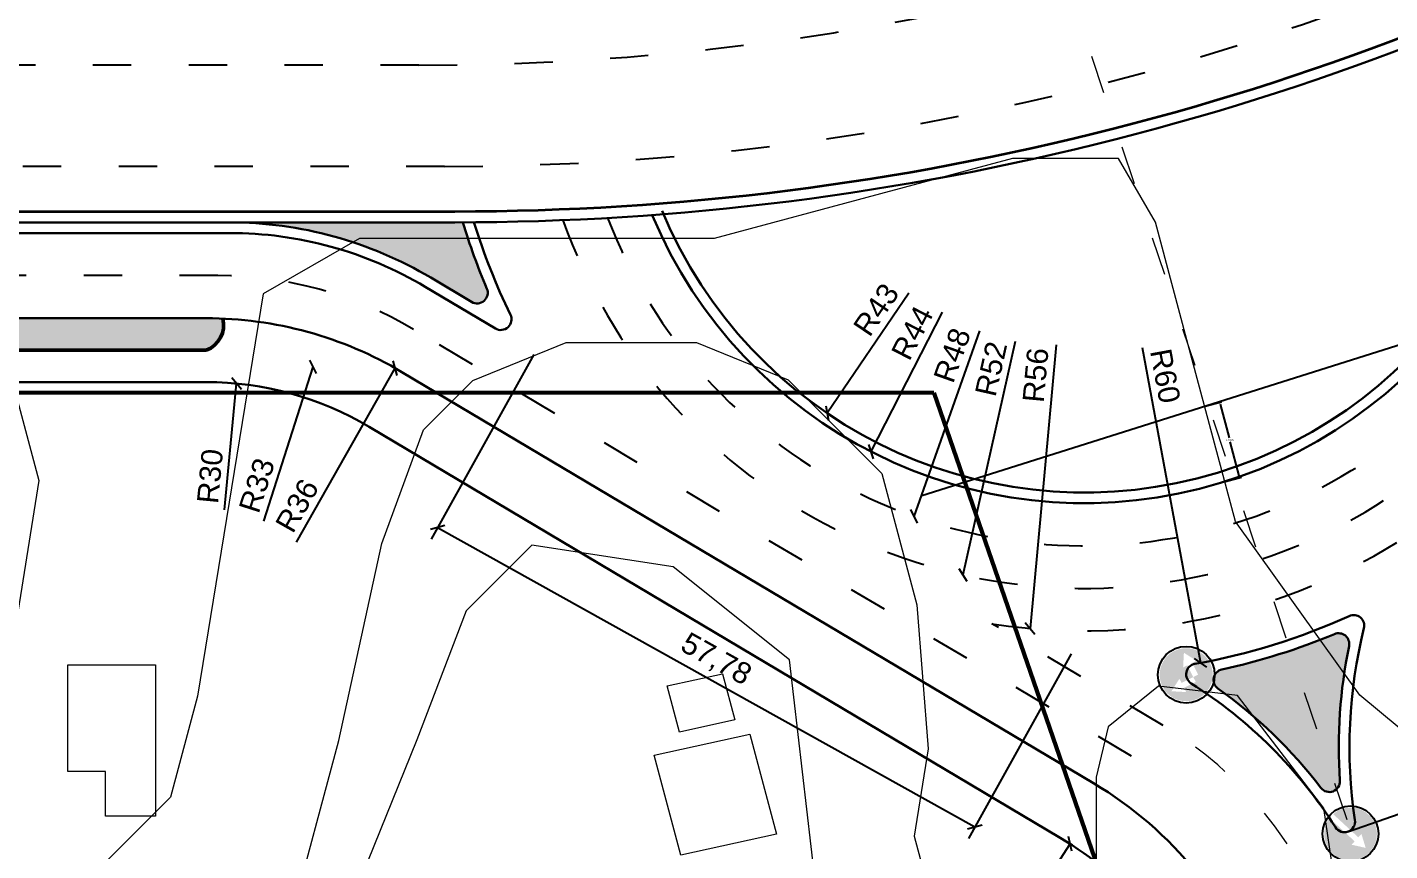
# Model space of a CAD drawing. Header units: millimetres. Extents: x -2825 to 30098, y -1816 to 5947.
# Drawn here: x -597.3 to -469.3, y 5611 to 5688.3 of the extents above; entities that cross this region are included whole.
import ezdxf

# ---------------------------------------------------------------- set-up
doc = ezdxf.new("R2010")
doc.units = ezdxf.units.MM
doc.linetypes.add('ACAD_ISO03W100', pattern=[30, 12, -18])
for name, color, linetype in [('1 Вісь', 90, 'Continuous'), ('Дорожні знаки', 7, 'Continuous'), ('Розмітка', 7, 'ACAD_ISO03W100')]:
    doc.layers.add(name, color=color, linetype=linetype)
for name, color, linetype, lineweight in [('Дор. Розм.', 7, 'Continuous', 50), ('Забудова', 40, 'Continuous', 40), ('Осі', 30, 'Continuous', 15), ('Текст', 7, 'Continuous', 20), ('Червоні лінії', 10, 'Continuous', 53)]:
    doc.layers.add(name, color=color, linetype=linetype, lineweight=lineweight)
doc.layers.add('Озелення', color=7, linetype='Continuous', true_color=0x9fff80)
doc.styles.get("Standard").update_dxf_attribs({"font": 'arial.ttf'})
doc.dimstyles.new('ISO-25', dxfattribs={"dimtxt": 2, "dimasz": 1, "dimexe": 1.25, "dimexo": 0.625, "dimtad": 3, "dimtxsty": 'Standard', "dimblk": 'OBLIQUE', "dimcen": 2.5, "dimadec": 0, "dimazin": 0, "dimtfac": 1, "dimtmove": 1, "dimatfit": 3, "dimfxl": 1, "dimarcsym": 0})
doc.dimstyles.get("Standard").update_dxf_attribs({"dimtxt": 0.18, "dimasz": 0.18, "dimexe": 0.18, "dimexo": 0.0625, "dimgap": 0.09, "dimtad": 0, "dimtih": 1, "dimtoh": 1, "dimdec": 4, "dimzin": 0, "dimdsep": 46, "dimtxsty": 'Standard', "dimcen": 0.09, "dimadec": 0, "dimazin": 0, "dimtfac": 1, "dimtdec": 4, "dimtofl": 0, "dimtmove": 0, "dimatfit": 3, "dimfxl": 1, "dimtolj": 1, "dimtzin": 0, "dimarcsym": 0})

# ---------------------------------------------------------------- blocks, each defined once
blk = doc.blocks.new('_Oblique')
at = {"color": 0, "linetype": 'ByBlock', "lineweight": -2}
blk.add_line((-0.5, -0.5), (0.5, 0.5), dxfattribs=at)
blk = doc.blocks.new('*D641')
at = {"layer": 'Defpoints', "color": 0, "transparency": 16777216}
for p in [(-498.02, 5687.64), (-522.19, 5652.08)]:
    blk.add_point(p, dxfattribs=at)
at = {"layer": 'Текст', "color": 0, "lineweight": -2, "transparency": 16777216}
blk.add_line((-514.52, 5663.36), (-522.19, 5652.08), dxfattribs=at)
at = {"layer": 'Текст', "color": 0, "lineweight": -2, "transparency": 16777216, "rotation": 235.7912411244215}
blk.add_blockref('_Oblique', (-522.19, 5652.08), dxfattribs=at)
at = {"layer": 'Текст', "color": 0, "transparency": 16777216, "insert": (-517.58, 5661.8), "char_height": 2, "attachment_point": 5, "rotation": 55.7912}
blk.add_mtext('R43', dxfattribs=at)
blk = doc.blocks.new('*D642')
at = {"layer": 'Defpoints', "color": 0, "transparency": 16777216}
for p in [(-498.02, 5687.64), (-518.08, 5648.48)]:
    blk.add_point(p, dxfattribs=at)
at = {"layer": 'Текст', "color": 0, "lineweight": -2, "transparency": 16777216}
blk.add_line((-511.38, 5661.56), (-518.08, 5648.48), dxfattribs=at)
at = {"layer": 'Текст', "color": 0, "lineweight": -2, "transparency": 16777216, "rotation": 242.8693206919147}
blk.add_blockref('_Oblique', (-518.08, 5648.48), dxfattribs=at)
at = {"layer": 'Текст', "color": 0, "transparency": 16777216, "insert": (-514.2, 5659.62), "char_height": 2, "attachment_point": 5, "rotation": 62.8693}
blk.add_mtext('R44', dxfattribs=at)
blk = doc.blocks.new('*D596')
at = {"layer": 'Defpoints', "color": 0, "transparency": 16777216}
for p in [(-498.02, 5687.64), (-514.05, 5642.39)]:
    blk.add_point(p, dxfattribs=at)
at = {"layer": 'Текст', "color": 0, "lineweight": -2, "transparency": 16777216}
blk.add_line((-507.88, 5659.81), (-514.05, 5642.39), dxfattribs=at)
at = {"layer": 'Текст', "color": 0, "lineweight": -2, "transparency": 16777216, "rotation": 250.4857554361278}
blk.add_blockref('_Oblique', (-514.05, 5642.39), dxfattribs=at)
at = {"layer": 'Текст', "color": 0, "transparency": 16777216, "insert": (-510.44, 5657.52), "char_height": 2, "attachment_point": 5, "rotation": 70.4858}
blk.add_mtext('R48', dxfattribs=at)
blk = doc.blocks.new('*D597')
at = {"layer": 'Defpoints', "color": 0, "transparency": 16777216}
for p in [(-498.02, 5687.64), (-509.45, 5636.91)]:
    blk.add_point(p, dxfattribs=at)
at = {"layer": 'Текст', "color": 0, "lineweight": -2, "transparency": 16777216}
blk.add_line((-504.52, 5658.81), (-509.45, 5636.91), dxfattribs=at)
at = {"layer": 'Текст', "color": 0, "lineweight": -2, "transparency": 16777216, "rotation": 257.2936249277555}
blk.add_blockref('_Oblique', (-509.45, 5636.91), dxfattribs=at)
at = {"layer": 'Текст', "color": 0, "transparency": 16777216, "insert": (-506.78, 5656.24), "char_height": 2, "attachment_point": 5, "rotation": 77.2936}
blk.add_mtext('R52', dxfattribs=at)
blk = doc.blocks.new('*D598')
at = {"layer": 'Defpoints', "color": 0, "transparency": 16777216}
for p in [(-498.02, 5687.64), (-503.13, 5631.87)]:
    blk.add_point(p, dxfattribs=at)
at = {"layer": 'Текст', "color": 0, "lineweight": -2, "transparency": 16777216}
blk.add_line((-500.69, 5658.5), (-503.13, 5631.87), dxfattribs=at)
at = {"layer": 'Текст', "color": 0, "lineweight": -2, "transparency": 16777216, "rotation": 264.7654640964678}
blk.add_blockref('_Oblique', (-503.13, 5631.87), dxfattribs=at)
at = {"layer": 'Текст', "color": 0, "transparency": 16777216, "insert": (-502.6, 5655.65), "char_height": 2, "attachment_point": 5, "rotation": 84.7655}
blk.add_mtext('R56', dxfattribs=at)
blk = doc.blocks.new('*D599')
at = {"layer": 'Defpoints', "color": 0, "transparency": 16777216}
for p in [(-498.02, 5687.64), (-487.13, 5628.63)]:
    blk.add_point(p, dxfattribs=at)
at = {"layer": 'Текст', "color": 0, "lineweight": -2, "transparency": 16777216}
blk.add_line((-492.59, 5658.24), (-487.13, 5628.63), dxfattribs=at)
at = {"layer": 'Текст', "color": 0, "lineweight": -2, "transparency": 16777216, "rotation": 280.4515676355589}
blk.add_blockref('_Oblique', (-487.13, 5628.63), dxfattribs=at)
at = {"layer": 'Текст', "color": 0, "transparency": 16777216, "insert": (-490.43, 5655.58), "char_height": 2, "attachment_point": 5, "rotation": 280.4516}
blk.add_mtext('R60', dxfattribs=at)
blk = doc.blocks.new('*D604')
at = {"layer": 'Defpoints', "color": 0, "transparency": 16777216}
for p in [(-499.36, 5611.64), (-515.63, 5586.43)]:
    blk.add_point(p, dxfattribs=at)
at = {"layer": 'Текст', "color": 0, "lineweight": -2, "transparency": 16777216}
blk.add_line((-507.19, 5599.51), (-499.36, 5611.64), dxfattribs=at)
at = {"layer": 'Текст', "color": 0, "lineweight": -2, "transparency": 16777216, "rotation": 57.16246546202942}
blk.add_blockref('_Oblique', (-499.36, 5611.64), dxfattribs=at)
at = {"layer": 'Текст', "color": 0, "transparency": 16777216, "insert": (-506.94, 5602.93), "char_height": 2, "attachment_point": 5, "rotation": 57.1625}
blk.add_mtext('R30', dxfattribs=at)
blk = doc.blocks.new('*D605')
at = {"layer": 'Defpoints', "color": 0, "transparency": 16777216}
for p in [(-577.66, 5654.86), (-580.53, 5625)]:
    blk.add_point(p, dxfattribs=at)
at = {"layer": 'Текст', "color": 0, "lineweight": -2, "transparency": 16777216}
blk.add_line((-578.8, 5643), (-577.66, 5654.86), dxfattribs=at)
at = {"layer": 'Текст', "color": 0, "lineweight": -2, "transparency": 16777216, "rotation": 84.51911074120841}
blk.add_blockref('_Oblique', (-577.66, 5654.86), dxfattribs=at)
at = {"layer": 'Текст', "color": 0, "transparency": 16777216, "insert": (-580.15, 5646.16), "char_height": 2, "attachment_point": 5, "rotation": 84.5191}
blk.add_mtext('R30', dxfattribs=at)
blk = doc.blocks.new('*D567')
at = {"layer": 'Defpoints', "color": 0, "transparency": 16777216}
for p in [(-570.47, 5656.43), (-580.53, 5625)]:
    blk.add_point(p, dxfattribs=at)
at = {"layer": 'Текст', "color": 0, "lineweight": -2, "transparency": 16777216}
blk.add_line((-575.11, 5641.93), (-570.47, 5656.43), dxfattribs=at)
at = {"layer": 'Текст', "color": 0, "lineweight": -2, "transparency": 16777216, "rotation": 72.25063381265011}
blk.add_blockref('_Oblique', (-570.47, 5656.43), dxfattribs=at)
at = {"layer": 'Текст', "color": 0, "transparency": 16777216, "insert": (-575.76, 5645.3), "char_height": 2, "attachment_point": 5, "rotation": 72.2506}
blk.add_mtext('R33', dxfattribs=at)
blk = doc.blocks.new('*D606')
at = {"layer": 'Defpoints', "color": 0, "transparency": 16777216}
for p in [(-562.77, 5656.31), (-580.53, 5625)]:
    blk.add_point(p, dxfattribs=at)
at = {"layer": 'Текст', "color": 0, "lineweight": -2, "transparency": 16777216}
blk.add_line((-572.04, 5639.97), (-562.77, 5656.31), dxfattribs=at)
at = {"layer": 'Текст', "color": 0, "lineweight": -2, "transparency": 16777216, "rotation": 60.43387870660411}
blk.add_blockref('_Oblique', (-562.77, 5656.31), dxfattribs=at)
at = {"layer": 'Текст', "color": 0, "transparency": 16777216, "insert": (-571.98, 5643.4), "char_height": 2, "attachment_point": 5, "rotation": 60.4339}
blk.add_mtext('R36', dxfattribs=at)
blk = doc.blocks.new('*D575')
at = {"layer": 'Defpoints', "color": 0, "transparency": 16777216}
for p in [(-549.44, 5658.13), (-498.96, 5630.02), (-508.31, 5613.24)]:
    blk.add_point(p, dxfattribs=at)
at = {"layer": 'Текст', "color": 0, "lineweight": -2, "transparency": 16777216}
for p, q in [((-549.74, 5657.59), (-559.39, 5640.26)), ((-558.78, 5641.35), (-508.31, 5613.24)), ((-499.26, 5629.47), (-508.92, 5612.14))]:
    blk.add_line(p, q, dxfattribs=at)
for p, rotation in [((-558.78, 5641.35), 150.8824650050382), ((-508.31, 5613.24), 330.8824650050382)]:
    blk.add_blockref('_Oblique', p, dxfattribs=dict(at, rotation=rotation))
at = {"layer": 'Текст', "color": 0, "transparency": 16777216, "insert": (-532.66, 5628.89), "char_height": 2, "attachment_point": 5, "rotation": 330.8825}
blk.add_mtext('57,78', dxfattribs=at)
blk = doc.blocks.new('4-2-1')
blk.add_hatch(color=5).paths.add_polyline_path([(1.41, 2.56), (4.46, -0.48), (4.87, -0.07), (5.33, -1.84), (3.57, -1.37), (3.98, -0.96), (0.93, 2.08, 19.482096)])
at = {"color": 5}
blk.add_circle((3.5, 0), 3.5, dxfattribs=at)
blk = doc.blocks.new('4-2-3')
h = blk.add_hatch(color=5)
h.paths.add_polyline_path([(3.55, 3.27), (3.45, 3.27, 0.409993), (0.23, 0, 1), (6.77, 0, 0.409993)])
h.paths.add_polyline_path([(1.47, 0.66), (1.88, 0.25), (3.02, 1.39), (3.5, 0.91), (3.98, 1.39), (5.12, 0.25), (5.53, 0.66), (6, -1.11), (4.23, -0.64), (4.64, -0.23), (3.5, 0.91), (2.36, -0.23), (2.77, -0.64), (1.01, -1.11)], flags=16)
at = {"color": 5}
blk.add_circle((3.5, 0), 3.5, dxfattribs=at)
blk = doc.blocks.new('*D593')
at = {"layer": '1 Вісь', "color": 0, "lineweight": -2, "transparency": 16777216}
for p, q in [((-486.67, 5652.75), (-485.15, 5653.16)), ((-485.28, 5652.94), (-484.43, 5649.76)), ((-483.48, 5646.21), (-484.33, 5649.39)), ((-484.77, 5645.67), (-483.26, 5646.08))]:
    blk.add_line(p, q, dxfattribs=at)
at = {"layer": '1 Вісь', "color": 0, "transparency": 16777216}
for points in [[(-485.25, 5652.95), (-485.31, 5652.93), (-485.33, 5653.11)], [(-483.45, 5646.22), (-483.51, 5646.2), (-483.43, 5646.03)]]:
    blk.add_solid(points, dxfattribs=at)
at = {"layer": 'Defpoints', "color": 0, "transparency": 16777216}
for p in [(-486.73, 5652.74, 246), (-485.33, 5653.11), (-484.83, 5645.66, 246)]:
    blk.add_point(p, dxfattribs=at)
at = {"layer": '1 Вісь', "color": 0, "transparency": 16777216, "insert": (-484.38, 5649.57), "char_height": 0.18, "attachment_point": 5}
blk.add_mtext('\\A1;7.3305', dxfattribs=at)
blk = doc.blocks.new('*D636')
at = {"layer": '1 Вісь', "color": 0, "lineweight": -2, "transparency": 16777216}
for p, q in [((-452.98, 5742.73), (-452.98, 5726.67)), ((-705.46, 5680.06), (-705.46, 5727.03)), ((-705.28, 5726.85), (-579.83, 5726.85)), ((-453.16, 5726.85), (-578.62, 5726.85))]:
    blk.add_line(p, q, dxfattribs=at)
at = {"layer": '1 Вісь', "color": 0, "transparency": 16777216}
for points in [[(-705.28, 5726.88), (-705.28, 5726.82), (-705.46, 5726.85)], [(-453.16, 5726.88), (-453.16, 5726.82), (-452.98, 5726.85)]]:
    blk.add_solid(points, dxfattribs=at)
at = {"layer": 'Defpoints', "color": 0, "transparency": 16777216}
for p in [(-452.98, 5742.79), (-705.46, 5726.85), (-705.46, 5680)]:
    blk.add_point(p, dxfattribs=at)
at = {"layer": '1 Вісь', "color": 0, "transparency": 16777216, "insert": (-579.22, 5726.85), "char_height": 0.18, "attachment_point": 5}
blk.add_mtext('\\A1;252.4766', dxfattribs=at)
blk = doc.blocks.new('*D638')
at = {"layer": '1 Вісь', "color": 0, "lineweight": -2, "transparency": 16777216}
for p, q in [((-473.21, 5612.81), (-339.95, 5658.99)), ((-340.06, 5658.76), (-306.19, 5561.02)), ((-272.2, 5462.92), (-306.07, 5560.66)), ((-405.23, 5416.63), (-271.97, 5462.81))]:
    blk.add_line(p, q, dxfattribs=at)
at = {"layer": '1 Вісь', "color": 0, "transparency": 16777216}
for points in [[(-340.03, 5658.77), (-340.09, 5658.75), (-340.12, 5658.93)], [(-272.17, 5462.93), (-272.23, 5462.91), (-272.14, 5462.75)]]:
    blk.add_solid(points, dxfattribs=at)
at = {"layer": 'Defpoints', "color": 0, "transparency": 16777216}
for p in [(-473.27, 5612.79), (-272.14, 5462.75), (-405.29, 5416.61)]:
    blk.add_point(p, dxfattribs=at)
at = {"layer": '1 Вісь', "color": 0, "transparency": 16777216, "insert": (-306.13, 5560.84), "char_height": 0.18, "attachment_point": 5}
blk.add_mtext('\\A1;207.6253', dxfattribs=at)
blk = doc.blocks.new('*D639')
at = {"layer": '1 Вісь', "color": 0, "lineweight": -2, "transparency": 16777216}
for p, q in [((-473.21, 5612.81), (-292.05, 5675.48)), ((-292.16, 5675.25), (-263.88, 5593.5)), ((-235.47, 5511.38), (-263.76, 5593.14)), ((-416.4, 5448.6), (-235.24, 5511.27))]:
    blk.add_line(p, q, dxfattribs=at)
at = {"layer": '1 Вісь', "color": 0, "transparency": 16777216}
for points in [[(-292.14, 5675.26), (-292.19, 5675.24), (-292.22, 5675.42)], [(-235.44, 5511.39), (-235.5, 5511.37), (-235.41, 5511.21)]]:
    blk.add_solid(points, dxfattribs=at)
at = {"layer": 'Defpoints', "color": 0, "transparency": 16777216}
for p in [(-473.27, 5612.79), (-235.41, 5511.21), (-416.46, 5448.58)]:
    blk.add_point(p, dxfattribs=at)
at = {"layer": '1 Вісь', "color": 0, "transparency": 16777216, "insert": (-263.82, 5593.32), "char_height": 0.18, "attachment_point": 5}
blk.add_mtext('\\A1;173.7590', dxfattribs=at)

msp = doc.modelspace()

# ---------------------------------------------------------------- hatches: boundary and pattern name
at = {"layer": 'Озелення'}
h = msp.add_hatch(color=256, dxfattribs=at)
h.dxf.hatch_style = 1
h.paths.add_polyline_path([(-565.41998, 5696.84525, -0.038725067), (-567.7124, 5705.99728), (-570.93985, 5705.99728, -0.221126928), (-605.34915, 5689.99728), (-563.129, 5689.99728)])
h.paths.add_polyline_path([(-569.6724, 5707.57156, -0.011229679), (-570.93985, 5705.99728), (-567.7124, 5705.99728, -0.004622995), (-567.89075, 5707.11107, 0.661146087)])
h.paths.add_polyline_path([(-556.41083, 5669.99844, -0.00076061), (-557.17448, 5669.99728), (-578.33156, 5669.99728, -0.134846235), (-559.43082, 5664.80548), (-555.58544, 5662.52052, 0.724880629), (-554.15432, 5663.77144, -0.027164462)])
h = msp.add_hatch(color=256, dxfattribs=at)
h.dxf.hatch_style = 1
h.paths.add_polyline_path([(-578.96531, 5660.9633, 0.010863151), (-580.52905, 5660.99728), (-705.46001, 5660.99728), (-705.46001, 5657.99728), (-580.52905, 5657.99728, 0.388983691)])
h = msp.add_hatch(color=256, dxfattribs=at)
h.dxf.hatch_style = 1
h.paths.add_polyline_path([(-478.66416, 5629.78794, -0.02740871), (-485.10826, 5628.01816, 0.652354828), (-485.47463, 5626.22476, -0.075710612), (-475.80884, 5616.90104, 0.449780924), (-474.31645, 5616.79164)])
h.paths.add_polyline_path([(-473.1629, 5630.21695, 0.602176754), (-474.52764, 5631.34047, -0.018113634), (-478.66416, 5629.78794), (-474.31645, 5616.79164, 0.219896599), (-474.01639, 5617.57517, -0.067396266)])

# ---------------------------------------------------------------- linework, layer by layer
at = {"layer": '1 Вісь', "color": 1}
msp.add_line((-513.2979, 5644.35361, 246), (-460.16423, 5661.12374, 246), dxfattribs=at)
at = {"layer": 'Defpoints', "linetype": 'Continuous', "lineweight": 15}
for points, elevation in [([(-382.06553, 5578.48495), (-387.17277, 5581.43361), (-403.84324, 5585.90045), (-430.88504, 5595.27911), (-440.88895, 5602.46942), (-450.74646, 5610.9768), (-463.08511, 5618.10052), (-472.15115, 5625.60345), (-483.82765, 5641.903), (-487.89324, 5657.07599), (-491.35808, 5670.00693), (-494.81625, 5675.99665), (-504.78341, 5675.99665), (-517.17496, 5672.67635), (-532.79982, 5668.48968), (-548.27461, 5668.48968), (-566.12698, 5668.48968), (-575.16011, 5663.2744), (-581.33752, 5625.49958), (-583.87492, 5616.02988), (-592.15941, 5607.74539), (-598.4011, 5601.5037)], 246), ([(-572.6563, 5604.20781), (-568.0641, 5621.34614), (-564.02008, 5639.84133), (-560.1123, 5650.52259), (-555.4881, 5655.14679), (-546.69561, 5658.72891), (-534.45124, 5658.72891), (-525.85414, 5655.21192), (-517.06164, 5646.41942), (-513.75943, 5634.09538), (-512.69796, 5620.56298), (-514.00055, 5612.35665), (-511.69421, 5603.74927)], 245), ([(-599.00944, 5656.07303), (-596.24249, 5645.74665), (-598.29414, 5632.79375)], 247)]:
    msp.add_lwpolyline(points, dxfattribs=dict(at, elevation=elevation))
at = {"layer": 'Defpoints', "linetype": 'Continuous', "lineweight": 15, "elevation": 244}
msp.add_lwpolyline([(-392.22891, 5574.73717), (-421.39155, 5584.80148), (-442.52902, 5594.46237, 0.356193892), (-455.25894, 5591.64008), (-458.32564, 5567.73853, -0.100881827), (-474.26936, 5550.29422), (-483.17753, 5550.29422), (-494.44846, 5554.18925), (-503.35819, 5561.84849), (-508.74736, 5564.95993), (-515.74639, 5569.00082), (-519.26256, 5572.51699), (-521.49027, 5592.48545), (-523.67862, 5611.39908), (-525.71067, 5628.90592), (-536.65244, 5637.65933), (-549.93887, 5639.69138), (-556.11316, 5633.51709), (-560.72433, 5621.40299), (-566.50784, 5607.17868), (-576.19912, 5595.45536), (-581.90448, 5589.75001), (-592.39574, 5588.33685), (-602.49408, 5585.63101)], format="xyb", dxfattribs=at)
at = {"layer": 'Defpoints', "linetype": 'Continuous', "lineweight": 15, "elevation": 247}
msp.add_lwpolyline([(-496.90574, 5600.79926), (-493.69312, 5588.80958), (-483.75791, 5583.07348), (-477.09801, 5585.26819), (-473.72169, 5590.44522), (-473.72169, 5602.59996), (-475.5224, 5614.97979), (-483.62556, 5625.55892), (-491.05346, 5626.45927), (-495.7803, 5622.63278), (-496.90574, 5617.90593)], close=True, dxfattribs=at)
at = {"layer": 'Дор. Розм.', "lineweight": 30}
for p, q in [((-578.33156, 5668.99728), (-705.46001, 5668.99728)), ((-553.35029, 5660.02915), (-559.94165, 5663.9458)), ((-559.43082, 5664.80548), (-555.58544, 5662.52052)), ((-580.52905, 5660.99728), (-705.46001, 5660.99728)), ((-580.52905, 5654.99728), (-705.46001, 5654.99728)), ((-562.13915, 5655.9458), (-497.16048, 5617.33487)), ((-565.20413, 5650.78771), (-500.30134, 5612.22186))]:
    msp.add_line(p, q, dxfattribs=at)
at = {"layer": 'Дор. Розм.'}
msp.add_line((-580.52905, 5657.99728), (-705.46001, 5657.99728), dxfattribs=at)
at = {"layer": 'Дор. Розм.', "lineweight": 35}
msp.add_lwpolyline([(-334.35335, 5757.90194), (-437.23537, 5701.64685, -0.125750901), (-557.17448, 5670.99728), (-705.46001, 5670.99728)], format="xyb", dxfattribs=at)
at = {"layer": 'Дор. Розм.', "lineweight": 30}
msp.add_lwpolyline([(-333.87359, 5757.02454), (-436.75562, 5700.76945, -0.125750901), (-557.17448, 5669.99728), (-705.46001, 5669.99728)], format="xyb", dxfattribs=at)
for centre, radius, start, end in [((-498.01657, 5687.63674), 44, 202.6616658, 5.7884581), ((-498.01657, 5687.63674), 43, 202.6616658, 5.7884581), ((-578.33156, 5632.99728), 37, 59.2808192, 90), ((-578.33156, 5632.99728), 36, 59.2808192, 90), ((-498.01657, 5687.63674), 61, 196.8072279, 203.0313334), ((-498.01657, 5687.63674), 60, 197.0905495, 206.0075952), ((-555.07461, 5663.38021), 1, 239.2808192, 23.0313334), ((-552.83946, 5660.88884), 1, 239.2808192, 26.0075952), ((-580.52905, 5624.99728), 36, 59.2808192, 90), ((-580.52905, 5624.99728), 30, 59.2808192, 90), ((-498.01657, 5687.63674), 60, 279.9602789, 294.4889709), ((-472.73097, 5632.12424), 1, 346.0529001, 114.4889709), ((-426.90915, 5620.7445), 46.21374, 166.0529001, 188.5407312), ((-498.01657, 5687.63674), 61, 282.2168151, 292.6477417), ((-474.14257, 5630.41758), 1, 348.4262477, 112.6477417), ((-426.90915, 5620.7445), 47.21374, 168.4262477, 183.8490108), ((-487.46568, 5627.55614), 1, 99.9602789, 237.7686258), ((-484.89665, 5627.04081), 1, 102.2168151, 234.6912705), ((-511.25261, 5589.82897), 43.59997, 32.4088892, 57.7686258), ((-511.25261, 5589.82897), 44.59997, 37.3727165, 54.6912705), ((-515.55039, 5586.38634), 36, 18.4968565, 59.2808192), ((-475.01414, 5617.50804), 1, 217.3727165, 3.8490108), ((-473.59931, 5613.73267), 1, 212.4088892, 8.5407312), ((-515.62626, 5586.43142), 30, 19.0834816, 59.2808192)]:
    msp.add_arc(centre, radius, start, end, dxfattribs=at)
at = {"layer": 'Дор. Розм.'}
msp.add_arc((-581.36501, 5660.33324), 2.48104, 289.690547, 14.7114412, dxfattribs=at)
at = {"layer": 'Забудова', "lineweight": 15}
for points in [[(-585.27116, 5614.24073), (-589.96616, 5614.24073), (-589.96616, 5618.43213), (-593.51914, 5618.43213), (-593.51914, 5628.46609), (-585.27116, 5628.46609)], [(-536.05551, 5622.12914), (-537.21845, 5626.47004), (-532.00921, 5627.61379), (-530.84627, 5623.27289)], [(-535.93211, 5610.56336), (-538.44982, 5619.96121), (-529.45804, 5621.93546), (-526.94032, 5612.53761)]]:
    msp.add_lwpolyline(points, close=True, dxfattribs=at)
at = {"layer": 'Осі', "linetype": 'ACAD_ISO03W100', "lineweight": 15, "ltscale": 0.3}
msp.add_lwpolyline([(-405.28938, 5416.60762), (-467.63297, 5596.81318), (-578.56752, 5928.42206)], dxfattribs=at)
at = {"layer": 'Розмітка', "ltscale": 0.3}
for p, q in [((-560.56043, 5684.74728), (-783.03473, 5684.74728)), ((-558.13277, 5675.24728), (-683.02631, 5675.24728)), ((-579.43031, 5664.99728), (-705.46001, 5664.99728)), ((-493.60173, 5619.87311), (-561.0404, 5659.9458)), ((-490.6331, 5622.76201), (-506.71135, 5632.31585))]:
    msp.add_line(p, q, dxfattribs=at)
for centre, radius, start, end in [((-560.56043, 5934.74728), 250, 270, 298.6694958), ((-558.13277, 5925.24728), 250, 270, 298.6694958), ((-498.01657, 5687.63674), 52, 199.5882751, 8.8618489), ((-498.01657, 5687.63674), 48, 201.0343983, 7.4157256), ((-579.43031, 5628.99728), 36, 59.2808192, 90), ((-498.01657, 5687.63674), 56, 261.0678993, 311.7764385)]:
    msp.add_arc(centre, radius, start, end, dxfattribs=at)
at = {"layer": 'Розмітка', "lineweight": 15, "ltscale": 0.3}
msp.add_arc((-509.023, 5591.81348), 36, 19.0834816, 59.2808192, dxfattribs=at)
at = {"layer": 'Червоні лінії'}
for q in [(-783.03473, 5653.99728), (-427.40339, 5408.95709)]:
    msp.add_line((-512.17705, 5653.99728), q, dxfattribs=at)

# ---------------------------------------------------------------- block references
at = {"layer": 'Дорожні знаки', "color": 7, "linetype": 'Continuous'}
for name, p, xscale, yscale, zscale, rotation in [('4-2-3', (-487.63294, 5630.05664), 0.7620479999998087, 0.7620479999998087, 0.7620479999998087, 251.9880492075465), ('4-2-1', (-475.64076, 5612.48303), 0.74844, 0.74844, 0.74844, 2.233704491604866)]:
    msp.add_blockref(name, p, dxfattribs=dict(at, xscale=xscale, yscale=yscale, zscale=zscale, rotation=rotation))

# ---------------------------------------------------------------- dimensions: what is measured, and where the dimension line sits
at = {"layer": '1 Вісь', "color": 1}
dim = msp.add_linear_dim(base=(-705.46001, 5726.85397), p1=(-452.98342, 5742.79202), p2=(-705.46001, 5679.99728), dimstyle='Standard', dxfattribs=at)
dim.commit()
dim.dimension.update_dxf_attribs({"geometry": '*D636', "text_midpoint": (-579.22171, 5726.85397)})
for p1, p2, distance, picture, middle in [((-473.27237, 5612.78763), (-416.46265, 5448.57784), 191.57803, '*D639', (-263.81799, 5593.3183)), ((-473.27224, 5612.78767), (-405.28938, 5416.60762), 140.91942, '*D638', (-306.12953, 5560.83895)), ((-484.8338, 5645.658, 246), (-486.73106, 5652.73868, 246), -1.45303, '*D593', (-484.37891, 5649.57441))]:
    dim = msp.add_aligned_dim(p1=p1, p2=p2, distance=distance, dimstyle='Standard', dxfattribs=at)
    dim.commit()
    dim.dimension.update_dxf_attribs({"geometry": picture, "text_midpoint": middle})
at = {"layer": 'Текст'}
for center, mpoint, picture, middle in [((-498.01657, 5687.63674), (-522.19159, 5652.07597), '*D641', (-516.21365, 5660.86936)), ((-498.01657, 5687.63674), (-518.08151, 5648.47812), '*D642', (-512.75256, 5658.87807)), ((-498.01657, 5687.63674), (-514.05055, 5642.39394), '*D596', (-508.88516, 5656.96902)), ((-498.01657, 5687.63674), (-509.45422, 5636.91022), '*D597', (-505.17812, 5655.87493)), ((-498.01657, 5687.63674), (-503.12561, 5631.87029), '*D598', (-500.96118, 5655.49555)), ((-498.01657, 5687.63674), (-487.13231, 5628.63223), '*D599', (-492.04819, 5655.28162)), ((-580.52905, 5624.99728), (-570.46888, 5656.42645), '*D567', (-574.18949, 5644.80282)), ((-580.52905, 5624.99728), (-562.76566, 5656.3096), '*D606', (-570.54913, 5642.58934)), ((-580.52905, 5624.99728), (-577.66364, 5654.86012), '*D605', (-578.5136, 5646.00199)), ((-515.62626, 5586.43142), (-499.3585, 5611.63777), '*D604', (-505.55501, 5602.03648))]:
    dim = msp.add_radius_dim(center=center, mpoint=mpoint, dimstyle='ISO-25', dxfattribs=at)
    dim.commit()
    dim.dimension.update_dxf_attribs({"geometry": picture, "text_midpoint": middle, "dimtype": 164})
dim = msp.add_aligned_dim(p1=(-549.43505, 5658.13226), p2=(-498.9605, 5630.01825), distance=-19.2101, dimstyle='ISO-25', dxfattribs=at)
dim.commit()
dim.dimension.update_dxf_attribs({"geometry": '*D575', "text_midpoint": (-532.65648, 5628.88889)})

doc.saveas('drawing.dxf')
